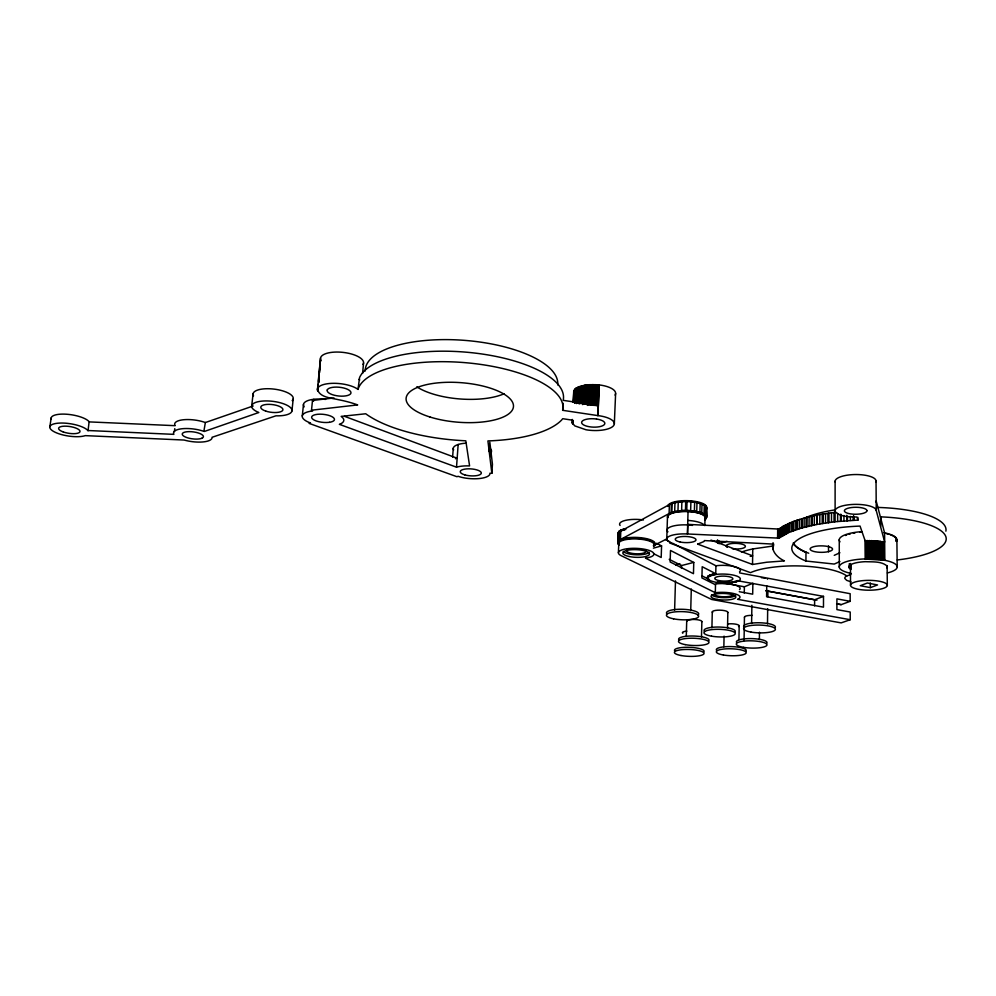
<?xml version="1.0" encoding="UTF-8"?>
<svg xmlns="http://www.w3.org/2000/svg" width="996" height="996" viewBox="0 0 996 996"><rect width="100%" height="100%" fill="white"/><g stroke="black" fill="none" stroke-linecap="round" stroke-linejoin="round"><path stroke-width="1.49" d="M828.51 551.622L828.523 545.783M828.759 522.514L828.772 513.152L834.835 512.38L834.835 521.755L817.243 524.357L801.481 528.029L789.143 532.362L778.972 538.139L687.414 533.981A18.887 5.59 1.7 0 0 668.926 536.458A18.887 5.59 1.7 0 0 671.18 542.72L669.773 543.032L750.523 572.663L751.868 572.078A53.361 14.504 0.7 0 1 763.745 568.654C784.699 564.794 806.424 565.031 827.377 568.915A53.361 14.504 0.7 0 1 846.762 575.937L846.837 575.999M831.498 522.165L831.511 512.803M834.237 521.829L834.237 512.454M834.536 521.792L834.536 512.417M835.109 511.035L835.109 481.155M819.795 523.921L819.82 514.596L828.772 513.152M822.323 523.473L822.347 514.135M822.609 523.423L822.634 514.085M822.895 523.373L822.908 514.036M737.364 580.693L823.505 596.367L823.48 607.149L766.609 596.729L766.746 585.81M825.535 522.987L825.56 513.637M828.174 522.589L828.186 513.239M828.473 522.551L828.485 513.201M811.342 525.552L811.391 516.264L819.82 514.596M811.603 525.502L811.653 516.202M811.852 525.44L811.902 516.152M814.292 524.954L814.33 515.654M814.604 605.867L814.628 599.754L823.505 596.367M816.708 524.456L816.745 515.144M816.981 524.406L817.019 515.094M817.243 524.357L817.28 515.044M804.108 527.32L804.158 518.069L811.391 516.264M839.902 561.545L834.25 564.06L805.926 561.022L805.976 552.27L804.818 551.796A76.904 22.485 -0.2 0 1 793.476 543.941M806.262 526.747L806.312 517.472M806.511 526.685L806.561 517.422M806.748 526.623L806.797 517.347M809.051 526.087L809.101 516.812M793.289 530.694L793.364 521.506L804.158 518.069M795.169 530.046L795.231 520.846M797.024 529.399L797.099 520.173M797.248 529.324L797.31 520.111M797.447 529.262L797.51 520.037M799.464 528.652L799.527 519.414M801.481 528.029L801.543 518.779M801.718 527.967L801.78 518.717M801.942 527.905L801.992 518.655M784.387 534.678L784.475 525.552L793.364 521.506M785.744 533.943L785.832 524.805M785.919 533.868L785.993 524.718M786.068 533.781L786.143 524.643M787.612 533.072L787.687 523.921M789.143 532.362L789.218 523.199M789.33 532.287L789.579 523.037M791.21 531.528L791.285 522.352M792.903 530.843L792.978 521.655M793.102 530.768L793.177 521.58M777.59 538.064L777.689 529M778.972 538.139L779.071 529.075L784.475 525.552M779.109 538.039L779.208 528.963M780.117 537.255L780.329 528.092M780.354 537.093L780.441 528.005M781.549 536.334L781.648 527.233M782.732 535.574L782.831 526.461M782.881 535.499L783.105 526.299M767.493 623.919L767.679 608.656M767.829 596.666L767.916 590.479M697.661 544.102L752.528 564.483L766.758 562.23L784.412 560.91C777.664 557.785 771.004 551.448 772.921 543.256M773.045 549.506L773.133 542.932M759.375 639.569L759.475 632.223M751.607 623.459L751.893 605.307M752.528 564.483L752.764 548.958L773.618 545.933M738.932 639.631L739.181 625.862M744.273 593.006L744.385 586.793L752.864 583.233L752.69 594.176L739.244 591.711M744.049 640.565L744.448 617.084M730.865 582.822L737.936 581.241A16.471 4.507 1.4 0 0 735.671 575.7A16.471 4.507 1.4 0 0 715.738 574.468C693.341 579.261 724.59 585.424 730.865 582.822L730.89 582.038M731.823 582.71L731.836 581.925M732.745 582.573L732.757 581.801M735.26 582.087L736.019 581.116L736.007 581.901M736.704 581.689L736.716 580.905M737.936 581.241L737.949 580.456M722.561 583.046L722.573 582.262L720.457 582.137L720.444 582.909M723.619 583.083L723.644 582.299L722.573 582.262M724.69 583.096L724.702 582.324L729.906 582.137L729.894 582.909M723.855 646.827L724.067 636.12M725.76 583.096L725.773 582.324M726.806 583.083L726.831 582.299M727.852 583.046L727.864 582.262M727.516 628.252L727.839 612.378M728.885 582.984L728.898 582.212M711.916 627.791L712.277 611.942M713.074 574.916L713.099 574.132L715.75 573.671L702.192 566.724L701.919 577.941L715.502 584.777M713.92 574.754L713.933 573.957M714.804 574.605L714.829 573.808M739.605 572.912L850.161 593.703L850.173 601.323L836.901 598.857L836.901 609.602L850.211 612.042L850.223 619.711L737.6 599.318A16.521 4.357 1.5 0 0 735.322 593.965A16.521 4.357 1.5 0 0 715.327 592.72L715.514 583.98A16.496 4.432 1.5 0 1 733.89 584.789A16.496 4.432 1.5 0 1 739.493 589.644M715.738 574.468L715.925 565.778L672.375 543.119M717.406 542.845L717.469 540.006M717.817 543.231L717.879 540.38M717.394 582.573L717.419 581.801M718.975 540.816L718.9 543.667L727.018 541.276M718.39 582.71L718.402 581.925M719.411 582.822L719.423 582.038M721.502 582.984L721.515 582.212M705.156 519.327L706.637 517.422L706.239 506.528C695.718 499.706 680.766 500.042 669.374 504.599L619.238 531.964M706.288 518.206L706.363 515.256M706.513 516.227L706.239 506.528M706.637 517.422L706.737 507.338M707.421 578.477L708.305 575.962L713.099 574.132M707.521 578.776L707.446 577.107M707.546 577.593L707.558 576.809M707.695 579.074L707.546 577.991M707.72 577.307L707.745 576.522M707.932 579.361L707.72 578.29M707.969 577.033L707.994 576.248M708.243 579.647L707.957 578.576M708.293 576.759L708.305 575.962M708.617 579.933L708.256 578.863M708.679 576.485L708.691 575.7M709.052 580.207L708.629 579.149M709.127 576.223L709.14 575.439M709.638 575.974L709.65 575.19M710.21 575.738L710.235 574.953M710.845 575.514L710.87 574.729M711.542 575.302L711.555 574.518M712.277 575.103L712.302 574.319M706.015 515.43L701.769 512.865L696.752 511.471L696.988 502.519M699.927 512.255L700.163 503.304M701.769 512.865L701.993 503.926M704.035 513.899L704.259 504.972M701.483 636.88L701.869 621.591M704.658 514.272L704.869 505.346M704.795 525.627L705.056 517.87A18.8 5.802 1.6 0 0 684.987 511.359A18.8 5.802 1.6 0 0 667.768 517.746M687.414 533.981L688.049 511.446M687.589 533.42L687.838 524.369L779.071 529.075M686.281 636.419L686.705 621.155M696.752 511.471L690.651 510.624L690.9 501.673M690.726 610.585L691.299 589.022M694.399 511.06L694.648 502.109M693.764 562.404L693.465 573.696L670.146 561.981L670.495 550.464L693.764 562.404L681.55 565.554L681.476 568.367M619.338 540.106L671.092 512.517L681.613 510.525L681.874 501.573M681.613 510.525L685.46 510.413L685.709 501.449M690.651 510.624L686.754 510.425L687.016 501.461M671.092 512.517L671.366 503.603M671.889 512.218L672.176 503.304M674.69 511.446L674.964 502.519M674.616 610.125L675.487 580.892M677.977 510.873L678.239 501.934M656.451 543.268L661.568 545.895L661.195 557.486L653.5 553.614M666.772 538.898L667.482 516.6M669.1 513.5L669.374 504.599M625.725 529.586L625.762 528.739C623.11 529.113 616.038 530.905 619.039 534.69M619.039 545.123L617.869 543.704L618.23 532.511M617.869 543.704L618.591 531.802M617.956 542.285L618.89 531.453M618.404 552.743L618.777 543.442M618.479 541.6L619.263 531.117M618.852 541.264L619.711 530.793M619.861 540.654L620.234 530.482M619.3 540.953L620.421 540.355L620.844 530.183M620.807 531.03L621.504 529.897M621.467 530.744L622.239 529.635M622.201 530.482L623.023 529.374M623.085 530.245A17.704 5.291 2.2 0 1 623.845 530.009L623.882 529.15M624.766 529.785L624.791 528.938M614.32 423.947L615.615 393.582M333.996 397.939L312.495 400.454L311.511 410.203L357.676 404.911L355.522 404.152A57.457 20.119 6.1 0 0 338.204 399.657C331.207 397.914 319.268 397.516 317.425 389A21.788 7.98 6 0 1 333.859 383.311A21.788 7.98 6 0 1 357.452 389L358 389.411L359.581 377.521A102.912 38.57 4.4 0 1 473.424 352.895A102.912 38.57 4.4 0 1 563.188 400.342L598.223 405.646L596.99 405.509L597.949 384.78L585.748 384.979L575.974 388.203L573.733 391.117L573.136 402.247M311.511 410.203L312.595 410.962A20.879 7.308 6.1 0 0 310.478 422.976L309.121 423.387L456.89 476.698L458.172 476.312A19.235 6.337 4 0 0 479.163 478.566A19.235 6.337 4 0 0 489.932 473.212L491.85 473.299L487.916 440.917L491.8 440.767A107.78 39.765 4.4 0 0 561.557 420.1L562.69 418.694L572.787 420.225L572.277 422.976L574.804 425.89L586.022 429.774A21.115 7.632 2.5 0 0 613.474 425.79A21.115 7.632 2.5 0 0 597.899 415.593L599.169 384.917M597.899 415.593L599.306 384.929L597.949 384.78M587.341 405.422L588.337 384.693M588.673 405.335L589.669 384.605M590.043 405.272L591.026 384.543M591.425 405.26L592.408 384.518M593.79 384.531L592.819 405.272L596.99 405.509M594.214 405.322L595.185 384.581M595.608 405.397L596.567 384.655M579.186 403.978L580.07 386.261M580.22 403.666L581.091 385.95M581.303 403.392L582.174 385.664M582.386 404.613L583.32 385.402M583.569 404.401L584.515 385.178M584.814 404.214L585.748 384.979M586.096 404.052L587.018 384.817M572.277 422.976L572.314 419.44M573.36 401.774L573.895 390.606M572.488 423.474L572.638 420.449M573.559 402.284L574.132 390.108M572.775 423.972L572.937 420.947M573.933 401.288L574.157 396.744M574.219 402.359L574.879 389.125M574.642 403.368L575.389 388.652M575.227 402.919L575.974 388.203M575.9 402.496L576.647 387.768M576.572 403.567L577.394 387.357M577.406 403.181L578.215 386.971M578.303 402.832L579.112 386.597M597.762 415.581L562.665 410.315L563.039 403.181M835.208 482.014A20.468 6.648 -0.5 0 1 854.419 474.557A20.468 6.648 -0.5 0 1 876.032 480.931L875.895 481.803M489.21 451.562L489.833 442.212L492.447 464.248L491.85 473.299M491.028 456.666L491.426 450.653M805.926 561.022L804.768 560.549A77.028 22.149 -0.2 0 1 792.33 545.659L793.09 544.227A77.028 22.149 -0.2 0 1 797.31 540.031L799.352 538.687A77.028 22.149 -0.2 0 1 860.058 526.087L865.076 540.604L884.672 541.998L876.256 510.575L876.032 480.931M456.517 467.174L457.152 466.987A19.235 6.337 4 0 1 469.589 465.916L465.804 440.805A107.78 39.765 4.4 0 1 365.719 413.763L341.167 416.39A20.879 7.308 6.1 0 1 343.782 419.839L343.807 420.324A20.879 7.308 6.1 0 1 339.375 424.346L456.517 467.174L458.16 444.49M452.607 457.201L453.267 448.188M362.594 373.351L363.565 362.905M313.777 399.284L313.578 401.226L312.495 400.454M317.4 390.046L320.525 358.124A21.651 8.317 6.2 0 1 345.313 352.684A21.651 8.317 6.2 0 1 363.005 364.474M317.525 390.581L318.147 384.394M318.459 381.306L320.538 358.012M317.749 391.117L318.21 386.485M318.683 381.841L319.143 377.21M319.604 372.579L320.226 366.404M318.981 382.389L319.293 379.302M302.286 415.942L303.481 404.364M291.94 410.95L293.21 398.873M251.702 405.982L253.071 393.868M204.28 431.492L258.823 412.506A20.281 7.109 6.8 0 1 259.67 401.413A20.281 7.109 6.8 0 1 290.185 407.327A20.281 7.109 6.8 0 1 275.942 415.818L212.061 437.294A19.41 6.374 7.4 0 1 184.148 440.045L85.295 435.638A19.683 6.225 8.7 0 1 54.967 432.177A19.683 6.225 8.7 0 1 59.486 423.088A19.683 6.225 8.7 0 1 87.847 430.509L173.889 434.356A19.41 6.374 7.4 0 1 182.305 428.716A19.41 6.374 7.4 0 1 203.856 431.343L205.363 422.541L253.171 405.982M772.871 547.713L773.73 544.115L704.409 540.579A18.887 5.59 1.7 0 1 703.662 541.637L697.798 544.09M174.4 431.592L174.773 428.641M88.046 430.77L89.117 421.657A19.646 6.312 8.8 0 0 66.359 414.212A19.646 6.312 8.8 0 0 51.306 419.192M49.837 426.798L51.182 417.922M876.044 501.785L876.181 500.988L884.585 532.885L884.834 560.325L885.656 560.487A28.959 8.03 0 0 1 887.386 572.937M358 389.411L358.647 387.618A103.111 38.06 4.4 0 1 472.677 363.403A103.111 38.06 4.4 0 1 562.665 410.315M706.5 509.342L706.849 508.545M887.112 568.031L887.324 566.276C881.684 560.972 872.583 562.068 865.412 561.682A19.31 5.354 0 0 0 849.165 566.052L848.941 567.446L851.007 569.451L850.995 564.969M653.314 545.758L666.834 538.886M834.25 555.332L839.889 552.768M870.355 587.64L877.538 584.951L867.404 583.009L860.258 585.71L870.355 587.64L870.317 583.009M836.74 603.837L841.147 604.647L850.173 601.323M850.223 619.711L841.159 622.886L711.717 599.492L621.193 555.693A17.779 5.117 2.2 0 1 626.671 548.808A17.779 5.117 2.2 0 1 651.222 551.286A17.779 5.117 2.2 0 1 645.495 558.158L715.327 592.72M653.376 548.149L661.568 545.895M622.998 530.221L623.845 529.997M850.908 574.493L846.612 576.012A18.09 4.905 0.1 0 0 844.832 578.502L846.687 580.344L850.958 581.863M734.475 581.49L735.272 581.315M834.835 521.755L857.954 520.099L857.942 517.41M851.119 573.41A28.959 8.03 0 0 1 840.101 565.018A28.959 8.03 0 0 1 863.843 558.968L884.834 560.325M869.72 558.893L869.72 540.554M685.46 510.413L686.754 510.425M723.644 582.299L724.702 582.324M89.316 421.906L175.159 425.678M741.261 551.809L744.311 551.946M804.494 552.195L805.976 552.27M879.082 559.453L879.045 541.127M718.913 582.075L744.385 586.793M816.957 600.19L765.762 590.74L814.628 599.754M836.603 603.813L841.147 604.647M884.087 560.175L883.913 541.849M883.838 532.736L885.407 533.047A28.822 8.416 -0.2 0 1 896.325 541.388M344.628 416.378L456.952 458.148A19.198 6.424 4.1 0 0 455.421 458.72M205.363 422.541L204.952 422.391A19.385 6.449 7.5 0 0 183.961 419.702A19.385 6.449 7.5 0 0 174.823 425.018M710.97 540.093L752.665 555.843A71.04 19.646 0.7 0 0 750.225 556.39M702.267 575.999L709.077 579.435M669.2 559.329L681.762 565.666M665.577 539.583L669.661 541.712M358.934 379.339L359.095 379.464A21.738 8.093 6.1 0 1 359.718 379.999M574.306 393.719L573.671 391.64M321.148 360.789L320.637 359.668M857.954 520.099L856.884 517.024C849.7 516.712 840.861 517.26 835.383 511.857A20.58 6.349 -0.3 0 1 853.858 504.399A20.58 6.349 -0.3 0 1 876.256 510.525M896.886 539.732L897.197 566.898M887.125 565.591L887.312 585.449A18.401 4.918 0.1 0 1 859.262 589.458A18.401 4.918 0.1 0 1 860.183 580.942A18.401 4.918 0.1 0 1 887.312 585.449M884.112 541.886L884.286 560.213M882.481 541.6L882.643 559.939M882.282 541.575L882.444 559.901M880.688 516.812L880.763 526.162M880.788 541.351L880.95 559.69M880.576 541.326L880.725 559.652M878.821 541.102L878.97 559.441M877.239 540.94L877.389 559.279M877.015 540.928L877.152 559.266M875.397 540.791L875.534 559.13M875.173 540.778L875.31 559.117M873.529 540.679L873.654 559.017M873.293 540.666L873.417 559.005M871.637 540.591L871.761 558.93M871.4 540.591L871.512 558.93M869.483 540.554L869.595 558.88M867.802 540.542L867.914 558.88M867.566 540.542L867.678 558.88M865.885 540.579L865.985 558.905M865.649 540.579L865.748 558.905M865.076 540.604L865.175 558.93M853.958 516.189L853.97 520.223M853.56 516.214L853.572 520.248M853.323 516.227L853.335 520.261M850.385 516.401L850.397 520.435M850.46 563.524L850.522 585.212M849.999 564.321L850.011 568.803M849.302 563.649L849.314 568.143M847.459 516.575L847.472 520.609M847.148 516.6L847.16 520.634M846.824 515.281L846.837 520.659M843.948 515.517L843.961 520.896M841.072 514.409L841.085 521.12M840.773 514.446L840.773 521.157M840.462 514.471L840.462 521.182M839.267 539.658L839.279 567.185M837.648 513.426L837.648 521.468M761.454 577.692A7.881 2.154 1.1 0 1 765.177 578.228M767.356 579.037A7.881 2.154 1.1 0 1 767.555 579.174M744.348 627.53A15.899 3.922 1.3 0 1 757.968 622.749A15.899 3.922 1.3 0 1 775.324 627.443M676.01 565.218A7.993 2.241 1.8 0 1 679.857 563.661M666.847 613.773A16.123 4.096 1.9 0 1 683.468 609.328A16.123 4.096 1.9 0 1 697.86 615.179M742.605 551.647A70.953 19.883 0.6 0 1 752.764 548.958M839.989 541.836A28.822 8.416 -0.2 0 1 861.814 531.64M667.943 531.802A18.849 5.677 1.6 0 1 672.91 526.1A18.849 5.677 1.6 0 1 692.519 525.402M704.956 518.256A18.8 5.802 1.6 0 1 704.795 518.63M687.8 520.435A18.837 5.715 1.6 0 1 704.384 525.29M727.69 623.982A7.445 1.843 1.5 0 1 736.567 624.343A7.445 1.843 1.5 0 1 738.559 626.546M716.585 650.338A14.965 3.498 1.6 0 1 732.023 646.616A14.965 3.498 1.6 0 1 745.63 651.459M736.48 642.283A15.314 3.648 1.4 0 1 753.125 638.648A15.314 3.648 1.4 0 1 766.335 643.665M744.498 617.333A7.619 1.917 1.3 0 1 752.279 615.379M726.146 546.306A9.649 2.814 1.2 0 1 736.231 543.38A9.649 2.814 1.2 0 1 745.207 546.929A9.649 2.814 1.2 0 1 732.371 548.771M727.267 547.377A9.649 2.814 1.2 0 1 726.532 546.854M504.088 393.769A53.572 20.468 4.4 0 1 416.801 386.834M489.596 448.051A19.148 6.549 4.1 0 1 490.717 452.732M453.628 449.918A19.148 6.549 4.1 0 1 457.936 444.565L458.795 444.303A19.148 6.549 4.1 0 1 466.228 443.17M365.221 370.998A96.525 36.914 4.4 0 1 463.165 340.259A96.525 36.914 4.4 0 1 557.698 384.929M599.306 384.929A20.991 7.956 2.5 0 1 615.055 395.113M304.203 406.854A20.829 7.433 6.1 0 1 325.63 399.408M890.138 534.678A27.863 8.142 -0.2 0 1 896.176 541.189M845.592 535.487A27.863 8.142 -0.2 0 1 846.662 535.051M849.102 534.242A27.863 8.142 -0.2 0 1 850.447 533.868M853.385 533.209A27.863 8.142 -0.2 0 1 854.954 532.922M860.021 532.25A27.863 8.142 -0.2 0 1 861.789 532.088M886.203 533.557A27.863 8.142 -0.2 0 1 888.918 534.279M804.507 518.206A76.767 22.821 -0.3 0 1 834.735 509.94M876.555 507.4A76.767 22.821 -0.3 0 1 945.876 531.167M880.539 516.849A76.904 22.485 -0.2 0 1 945.714 536.309A76.904 22.485 -0.2 0 1 897.247 559.964M808.727 553.216A76.904 22.485 -0.2 0 1 793.289 542.845M895.84 539.807A27.863 8.117 -0.2 0 1 896.562 541.388M253.519 395.81A20.231 7.233 6.8 0 1 274.274 389.137A20.231 7.233 6.8 0 1 292.177 400.629M619.051 544.463A17.741 5.204 2.2 0 1 636.456 538.948A17.741 5.204 2.2 0 1 653.986 545.646M735.633 595.334A12.388 3.287 1.5 0 1 723.855 597.65A12.388 3.287 1.5 0 1 711.555 594.923M738.932 568.33A16.446 4.582 1.4 0 1 739.48 571.853M715.925 565.778A16.446 4.582 1.4 0 1 738.434 568.056M620.682 531.354A17.704 5.291 2.2 0 1 621.18 531.055M645.383 550.29A9.773 2.826 2.2 0 1 637.552 553.813A9.773 2.826 2.2 0 1 626.521 550.365M627.082 549.668A9.773 2.826 2.2 0 1 627.592 549.344M732.446 594.151A9.088 2.403 1.5 0 1 724.291 596.791A9.088 2.403 1.5 0 1 714.431 594.126M714.618 593.666A9.088 2.403 1.5 0 1 715.402 593.093M620.085 525.49A17.679 5.378 2.1 0 1 625.5 520.36A17.679 5.378 2.1 0 1 643.453 519.962M649.205 552.294A13.322 3.86 2.2 0 1 636.295 554.809A13.322 3.86 2.2 0 1 623.309 551.411M682.808 633.269A7.383 1.793 1.9 0 1 686.879 631.153M674.815 651.01A14.816 3.449 2 0 1 689.668 647.325A14.816 3.449 2 0 1 703.587 652.131M686.779 621.404A7.582 1.892 1.8 0 1 694.498 619.475A7.582 1.892 1.8 0 1 701.719 621.965M678.762 639.731A15.226 3.648 1.9 0 1 694.249 636.046A15.226 3.648 1.9 0 1 708.729 640.876M712.675 612.59A7.781 1.98 1.6 0 1 719.884 610.162A7.781 1.98 1.6 0 1 727.541 612.889M704.583 631.439A15.612 3.822 1.7 0 1 719.822 627.057A15.612 3.822 1.7 0 1 734.662 632.336M620.421 540.355A18.638 5.466 2.2 0 1 644.537 539.097A18.638 5.466 2.2 0 1 653.762 546.294M668.677 505.358A19.447 6.101 1.5 0 1 688.946 501.623A19.447 6.101 1.5 0 1 706.488 507.338M620.458 539.508A18.625 5.478 2.2 0 1 642.32 537.902A18.625 5.478 2.2 0 1 654.92 544.102M654.745 544.451A18.625 5.478 2.2 0 1 653.787 545.447M667.793 506.429A19.447 6.113 1.5 0 1 667.806 506.03M667.918 505.632A19.447 6.113 1.5 0 1 688.971 500.727A19.447 6.113 1.5 0 1 706.612 507.649M667.806 516.563A19.223 5.939 1.6 0 1 688.049 510.624A19.223 5.939 1.6 0 1 705.791 518.169M705.504 518.543A19.223 5.939 1.6 0 1 704.695 519.252M667.768 517.447A19.235 5.926 1.6 0 1 689.892 511.633A19.235 5.926 1.6 0 1 704.67 520.136M327.248 389.959L327.174 390.245A11.977 4.395 6 0 0 336.611 395.723A11.977 4.395 6 0 0 350.281 394.142L350.53 393.893A11.977 4.395 6 0 0 341.516 387.544A11.977 4.395 6 0 0 327.248 389.959M201.914 438.228L201.541 438.377A10.682 3.498 7.4 0 1 194.78 439.062L194.096 439.012A10.682 3.498 7.4 0 1 182.28 433.795A10.682 3.498 7.4 0 1 196.162 432.401A10.682 3.498 7.4 0 1 201.914 438.228M828.772 551.56L828.211 551.697A11.205 3.237 0.3 0 1 812.089 550.875A11.205 3.237 0.3 0 1 815.637 546.281L816.284 546.182A11.205 3.237 0.3 0 1 830.639 547.327A11.205 3.237 0.3 0 1 828.772 551.56M329.427 422.304L328.792 422.379A11.479 4.021 6.1 0 1 316.79 421.146L316.18 420.947A11.479 4.021 6.1 0 1 317.251 414.336L317.911 414.261A11.479 4.021 6.1 0 1 330 415.793L330.572 416.017A11.479 4.021 6.1 0 1 329.427 422.304M596.517 419.03L595.782 418.93A11.616 4.196 2.5 0 0 582.062 423.661A11.616 4.196 2.5 0 0 601.397 426.226A11.616 4.196 2.5 0 0 596.517 419.03M866.968 510.637L866.931 510.413A11.317 3.498 -0.3 0 0 849.401 507.885A11.317 3.498 -0.3 0 0 850.372 513.874A11.317 3.498 -0.3 0 0 866.968 510.637M750.984 632.087A15.911 3.897 1.3 0 0 775.374 629.484A15.911 3.897 1.3 0 0 752.117 625.364A15.911 3.897 1.3 0 0 750.984 632.087M673.595 618.84A16.135 4.084 1.9 0 0 698.619 616.487A16.135 4.084 1.9 0 0 675.363 611.843A16.135 4.084 1.9 0 0 673.595 618.84M680.206 542.023A10.383 3.075 1.7 0 0 696.005 539.894A10.383 3.075 1.7 0 0 680.666 536.707A10.383 3.075 1.7 0 0 680.206 542.023M723.432 655.007A14.977 3.486 1.7 0 0 746.203 652.754A14.977 3.486 1.7 0 0 724.08 649.006A14.977 3.486 1.7 0 0 723.432 655.007M743.526 647.338A15.326 3.623 1.5 0 0 766.97 644.96A15.326 3.623 1.5 0 0 744.498 641.075A15.326 3.623 1.5 0 0 743.526 647.338M429.948 417A53.821 19.82 4.4 0 0 513.376 407.289A53.821 19.82 4.4 0 0 436.124 383.049A53.821 19.82 4.4 0 0 429.948 417M464.746 474.855A10.57 3.486 4 0 0 481.292 473.324A10.57 3.486 4 0 0 466.29 468.929A10.57 3.486 4 0 0 464.746 474.855M63.221 431.928A10.819 3.424 8.7 0 0 79.991 431.666A10.819 3.424 8.7 0 0 64.715 426.164A10.819 3.424 8.7 0 0 63.221 431.928M265.733 411.087A11.155 3.909 6.8 0 0 282.914 409.842A11.155 3.909 6.8 0 0 266.916 404.413A11.155 3.909 6.8 0 0 265.733 411.087M717.145 599.393A12.388 3.262 1.5 0 0 735.857 597.065A12.388 3.262 1.5 0 0 717.406 593.728A12.388 3.262 1.5 0 0 717.145 599.393M719.174 580.631A9.051 2.478 1.4 0 0 732.894 578.863A9.051 2.478 1.4 0 0 719.461 576.335A9.051 2.478 1.4 0 0 719.174 580.631M629.074 556.49A13.334 3.835 2.2 0 0 649.467 554.1A13.334 3.835 2.2 0 0 629.92 549.879A13.334 3.835 2.2 0 0 629.074 556.49M680.99 655.505A14.816 3.436 2 0 0 704.01 653.637A14.816 3.436 2 0 0 682.696 649.616A14.816 3.436 2 0 0 680.99 655.505M685.248 644.624A15.226 3.623 1.9 0 0 708.94 642.619A15.226 3.623 1.9 0 0 687.078 638.411A15.226 3.623 1.9 0 0 685.248 644.624M711.555 636.17A15.625 3.797 1.7 0 0 735.235 633.63A15.625 3.797 1.7 0 0 712.065 629.596A15.625 3.797 1.7 0 0 711.555 636.17"/></g></svg>
